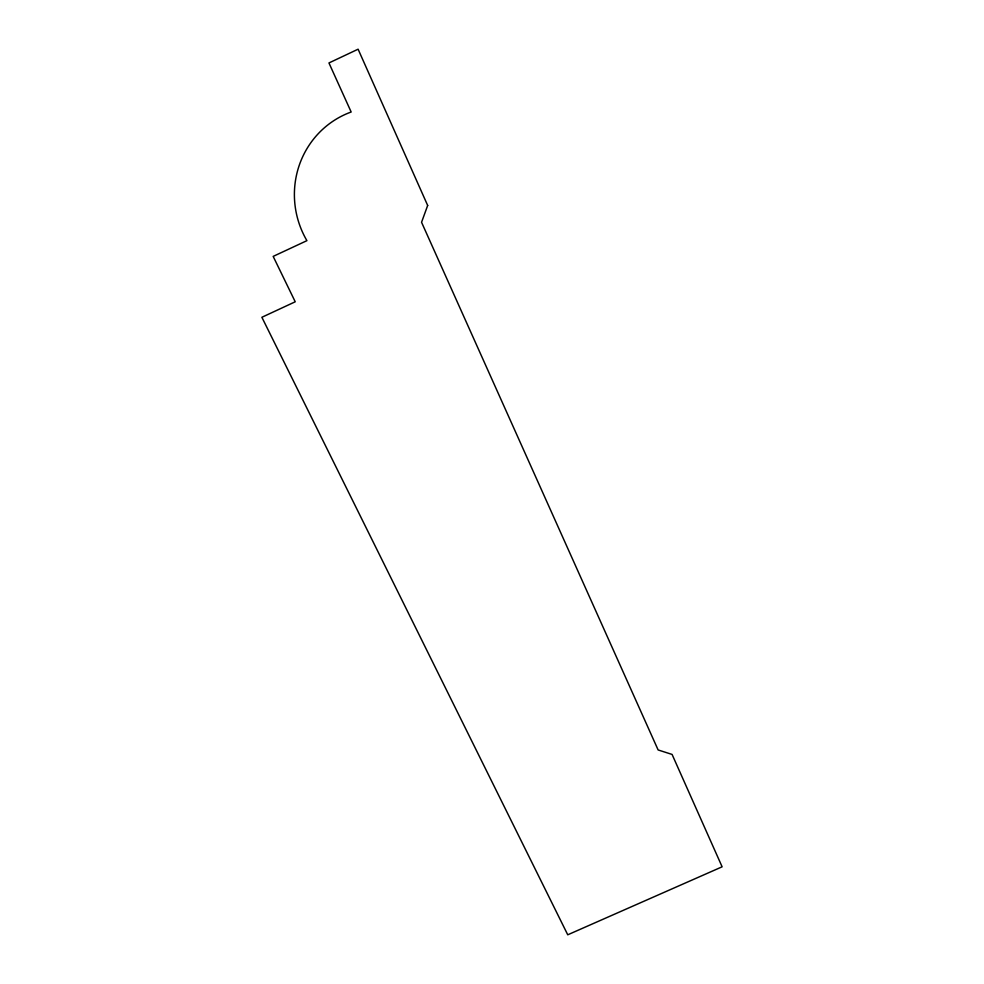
<?xml version="1.0" encoding="UTF-8"?>
<svg xmlns="http://www.w3.org/2000/svg" width="984" height="984" viewBox="0 0 984 984"><rect width="100%" height="100%" fill="white"/><g stroke="black" fill="none" stroke-linecap="round" stroke-linejoin="round"><path stroke-width="1.48" d="M427.671 205.459L421.558 222.286L658.124 749.956L672.084 754.433L722.121 866.806L567.743 934.8L261.879 317.279L295.225 301.793L273.171 256.393L306.91 240.662A88.917 86.457 75.4 0 1 351.165 112.004L328.951 62.951L358.102 49.2L427.671 205.459"/></g></svg>
